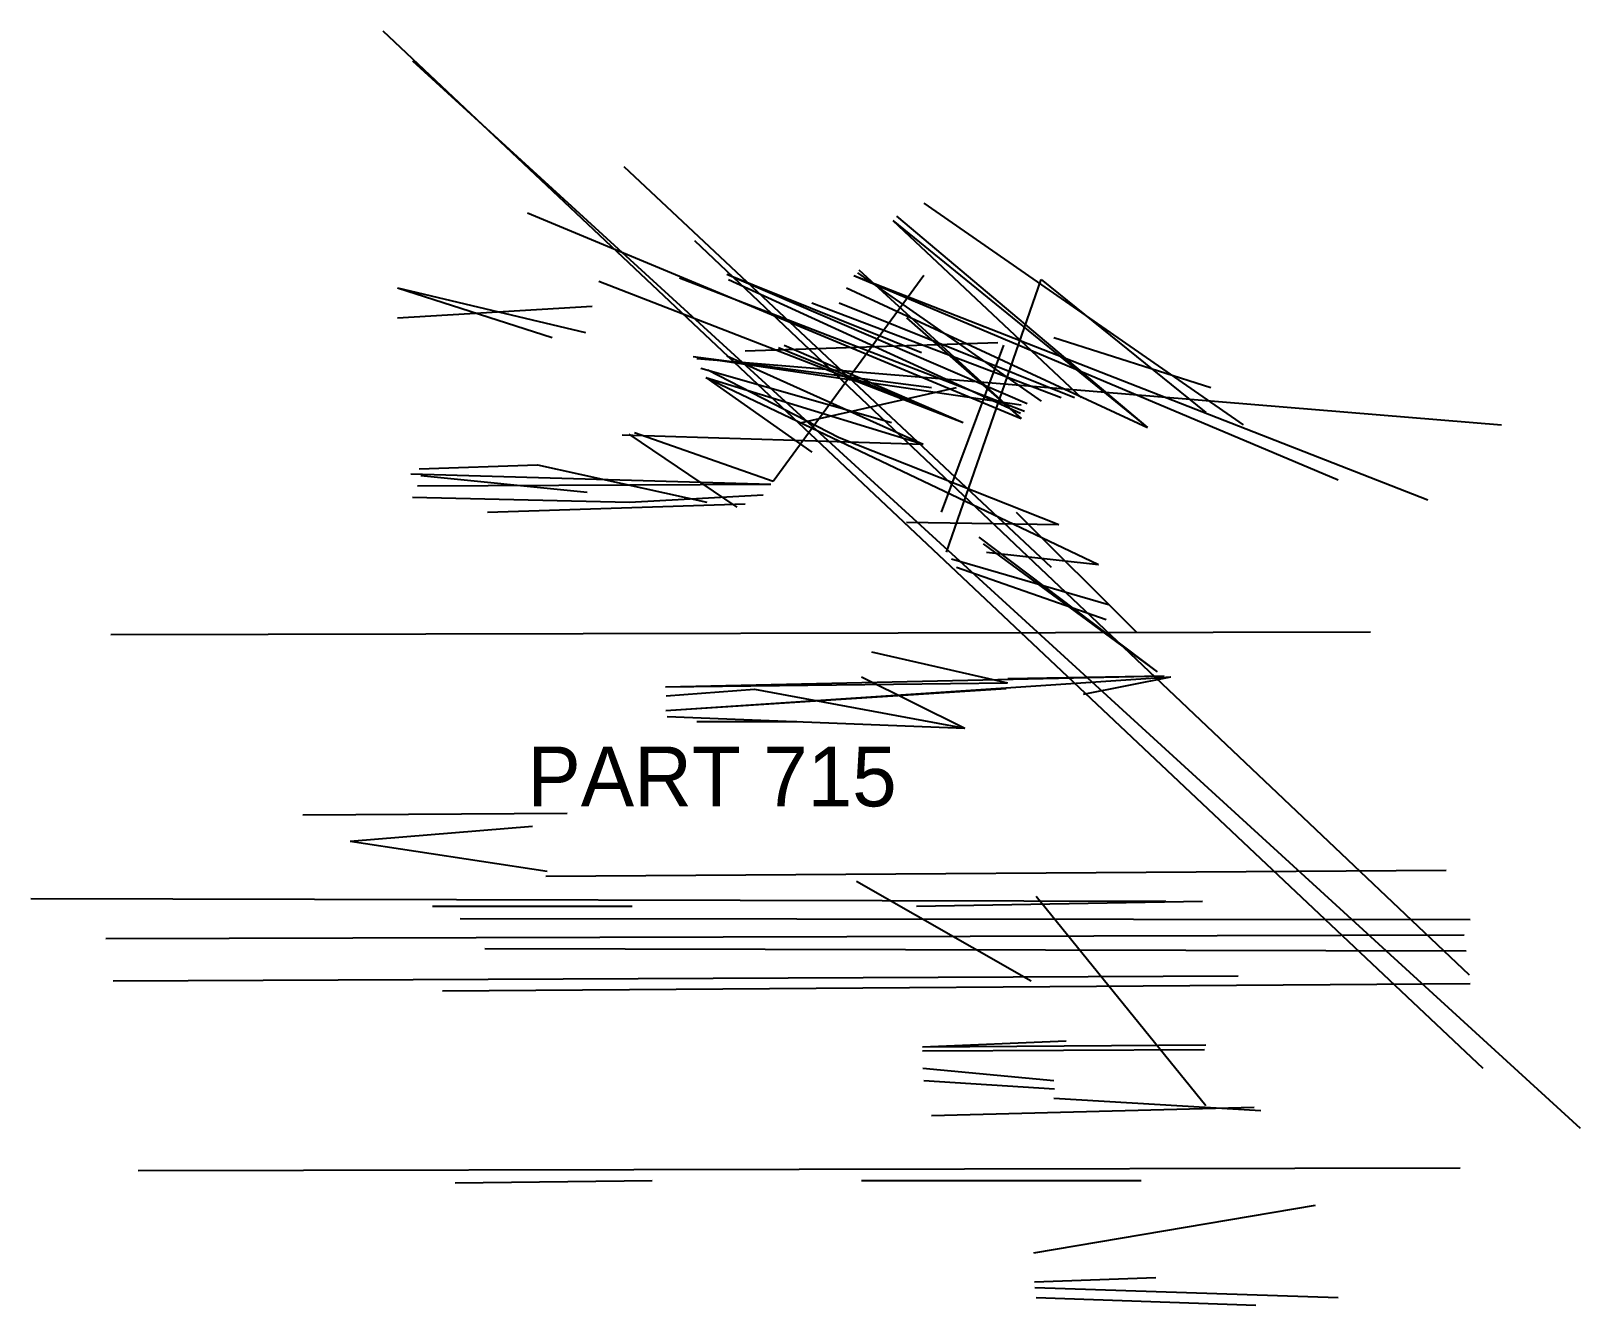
# Model space of a CAD drawing. Header units: millimetres. Extents: x 574 to 884, y 426 to 682.
import ezdxf

# ---------------------------------------------------------------- set-up
doc = ezdxf.new("R2010")
doc.units = ezdxf.units.MM
doc.layers.add('ANNOTATIONS', color=3, linetype='Continuous')
doc.layers.add('GEOMETRY', color=7, linetype='Continuous')

msp = doc.modelspace()

# ---------------------------------------------------------------- linework, layer by layer
at = {"layer": 'GEOMETRY'}
for p, q in [((644, 681.5), (864.5, 473.5)), ((650, 675.5), (884, 461.5)), ((692.33, 654.33), (778, 574)), ((752.5, 647), (816.5, 602.5)), ((673, 645), (772, 603.8)), ((746.25, 643.5), (797.33, 602)), ((746.25, 643.5), (784, 608)), ((747, 644.33), (797.33, 602)), ((706.5, 639.5), (861.75, 492.25)), ((739.43, 633.57), (772, 603.8)), ((687.33, 631.33), (760.33, 603)), ((703.5, 632), (772.62, 605.25)), ((713, 632.75), (773.2, 606.8)), ((713, 632.75), (752, 617)), ((713.33, 631.67), (771.86, 604.86)), ((722.25, 591.25), (752.5, 632.5)), ((738.43, 632.43), (853.5, 587.5)), ((738.43, 632.43), (835.5, 591.5)), ((739.17, 633), (776, 607.25)), ((757, 577), (776, 631.67)), ((776, 631.67), (809, 605)), ((647, 630), (684.67, 621)), ((647, 630), (678, 620)), ((737, 630), (797.33, 602)), ((647, 624), (686, 626.33)), ((730, 627), (780, 608)), ((735.5, 627), (782.67, 608)), ((749, 624), (772, 603.8)), ((716.67, 617.33), (767.33, 619)), ((723.33, 618), (760.33, 603)), ((724.5, 618.5), (760.33, 603)), ((756, 585), (768.5, 618.5)), ((778.5, 620), (810, 610)), ((706.25, 616.25), (772, 606.5)), ((706.25, 616.25), (754, 610)), ((707, 615.8), (868.25, 602.5)), ((713, 616.33), (752.33, 598.67)), ((707.75, 613.88), (746, 603)), ((708.8, 612), (730, 597)), ((708.8, 612), (787.5, 574.5)), ((708.8, 612), (752.33, 598.67)), ((709.14, 613.57), (735.5, 600)), ((728, 603), (759, 610)), ((692, 600.5), (752.33, 598.67)), ((693.33, 600.67), (715, 586)), ((694.5, 601), (722.25, 591.25)), ((735.5, 600), (779.5, 582.5)), ((651.33, 593.67), (675, 594.5)), ((675, 594.5), (709, 587)), ((649.67, 592.67), (721.8, 590.6)), ((651, 590.25), (721.8, 590.6)), ((651.67, 592.33), (685, 589)), ((650, 588), (693.5, 587)), ((693.5, 587), (720.25, 588.5)), ((665, 585), (716.67, 586.67)), ((771, 585), (795, 561)), ((749, 583), (779.5, 582.5)), ((763.5, 580), (799.25, 553)), ((764.33, 578.67), (799.25, 553)), ((758, 575.67), (789.5, 566.5)), ((765, 577), (787.5, 574.5)), ((759, 574), (789, 563.5)), ((589.5, 560.5), (842, 561)), ((742, 557), (769.25, 550.75)), ((700.67, 550), (800.67, 552.17)), ((700.67, 550), (769.25, 550.75)), ((700.75, 545.25), (802, 552)), ((700.75, 545.25), (769, 549.67)), ((740, 552), (760.67, 541.67)), ((769.33, 551.67), (800.67, 552.17)), ((784.5, 548.5), (802, 552)), ((700.8, 548.2), (718.5, 549.5)), ((718.5, 549.5), (760.67, 541.67)), ((701, 544), (760.67, 541.67)), ((707, 543), (727, 543)), ((628, 524.33), (681, 524.67)), ((637.5, 519), (674, 522)), ((637.5, 519), (677, 513)), ((676.67, 512), (857.2, 513.2)), ((739, 511), (774, 491)), ((573.5, 507.5), (801, 507)), ((751, 506), (808.33, 507)), ((775, 508), (809, 466)), ((654, 506), (694, 506)), ((659.5, 503.5), (862, 503.33)), ((588.5, 499.5), (860.75, 500.25)), ((664.5, 497.5), (861.2, 497)), ((590, 491), (815.5, 492)), ((656, 489), (862, 490.5)), ((752.2, 477.8), (781, 479)), ((752.2, 477.8), (809, 478.2)), ((752.17, 477), (808.75, 477.25)), ((752.25, 473.5), (778.5, 471)), ((752.5, 471), (778.67, 469.33)), ((778.5, 467.5), (820, 465)), ((754, 464), (818.67, 465.67)), ((595, 453), (860, 453.5)), ((658.5, 450.5), (698, 451)), ((740, 451), (796, 451)), ((774.5, 436.5), (831, 446)), ((774.67, 430.67), (799, 431.5)), ((774.75, 429.5), (835.5, 427.5)), ((775, 427.5), (819, 426))]:
    msp.add_line(p, q, dxfattribs=at)

# ---------------------------------------------------------------- texts
at = {"layer": 'ANNOTATIONS'}
msp.add_text('PART 715', height=12, dxfattribs=at).set_placement((673, 526))

doc.saveas('drawing.dxf')
